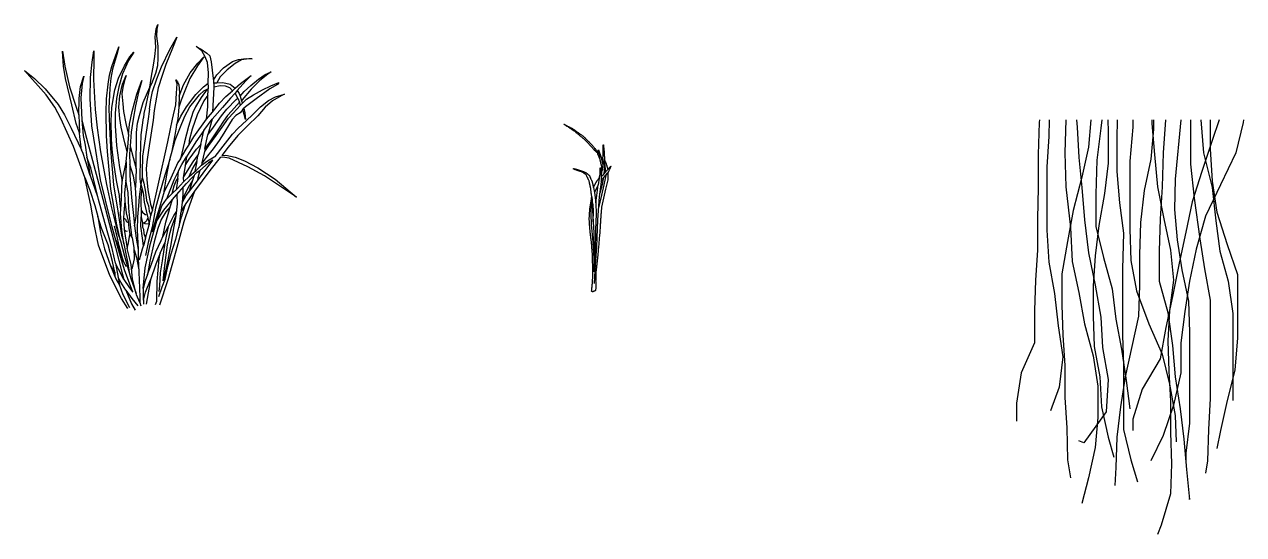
# Model space of a CAD drawing. Header units: feet. Extents: x 89 to 238, y -57 to 31.
# Drawn here: x 166.34 to 186.92, y -25.68 to -17.08 of the extents above; entities that cross this region are included whole.
import ezdxf

# ---------------------------------------------------------------- set-up
doc = ezdxf.new("R2010")
doc.units = ezdxf.units.FT
doc.header["$MEASUREMENT"] = 0
doc.layers.add('inner', color=1, linetype='Continuous')
doc.layers.add('outer', color=3, linetype='Continuous')

msp = doc.modelspace()

# ---------------------------------------------------------------- linework, layer by layer
at = {"layer": 'inner'}
for points in [[(169.436, -18.279), (169.446, -18.139), (169.44, -18.075)], [(169.53, -18.025), (169.535, -18.144)], [(169.532, -18.07), (169.586, -18.071)], [(168.95, -18.292), (168.943, -18.481)], [(169.423, -18.173), (169.444, -18.164)], [(169.852, -18.204), (169.896, -18.156)], [(169.929, -18.196), (169.894, -18.243)], [(169.98, -18.295), (170, -18.372)], [(169.938, -18.33), (169.968, -18.395)], [(170.016, -18.414), (169.984, -18.444)], [(170.023, -18.516), (170.043, -18.498)], [(167.258, -18.611), (167.26, -18.753), (167.265, -18.913)], [(167.304, -18.696), (167.331, -18.957), (167.361, -19.121), (167.39, -19.323), (167.422, -19.496), (167.449, -19.629), (167.572, -19.985)], [(169.365, -18.874), (169.508, -18.682)], [(169.412, -18.68), (169.514, -18.563)], [(168.904, -18.784), (168.875, -18.951), (168.822, -19.249)], [(168.092, -18.938), (168.083, -19.083), (168.07, -19.229)], [(168.125, -19.134), (168.109, -19.264), (168.118, -19.444)], [(168.97, -19.352), (169.068, -19.185), (169.112, -19.117)], [(169.317, -19.106), (169.271, -19.277)], [(169.384, -19.175), (169.436, -18.944)], [(167.449, -19.629), (167.328, -19.261), (167.299, -19.199)], [(168.016, -21.382), (167.928, -21.208), (167.877, -21.111), (167.816, -20.86), (167.694, -20.423), (167.585, -20.036), (167.457, -19.501), (167.39, -19.323)], [(168.936, -19.551), (168.996, -19.443), (169.072, -19.319)], [(169.335, -19.419), (169.381, -19.225)], [(176.034, -19.254), (176.051, -19.346)], [(176.074, -19.322), (176.085, -19.382), (176.104, -19.447)], [(168.056, -19.4), (168.049, -19.615), (168.049, -19.71)], [(168.221, -19.517), (168.216, -19.682), (168.214, -19.831)], [(168.79, -19.364), (168.709, -19.625), (168.619, -19.937), (168.548, -20.183), (168.493, -20.502), (168.427, -20.763), (168.379, -20.982)], [(168.574, -20.393), (168.688, -20.215), (168.864, -20.003), (169.076, -19.766), (169.256, -19.575), (169.3, -19.544)], [(169.048, -19.463), (169.019, -19.668)], [(169.117, -19.649), (169.234, -19.545), (169.329, -19.458)], [(169.246, -19.397), (169.212, -19.565)], [(176.187, -19.528), (176.148, -19.57), (176.091, -19.637), (176.076, -19.65)], [(176.085, -19.382), (176.105, -19.404)], [(176.104, -19.352), (176.105, -19.404), (176.102, -19.49), (176.089, -19.547)], [(176.131, -19.373), (176.13, -19.488), (176.12, -19.603)], [(176.13, -19.436), (176.143, -19.52), (176.148, -19.57)], [(167.359, -19.667), (167.441, -19.881), (167.526, -20.136), (167.579, -20.325)], [(167.963, -20.204), (167.976, -20.017), (167.979, -19.846), (167.988, -19.724)], [(168.327, -19.657), (168.352, -19.763), (168.381, -19.912), (168.396, -20.052), (168.433, -20.145), (168.441, -20.232), (168.473, -20.308)], [(169.02, -19.739), (168.922, -19.852), (168.83, -19.933)], [(168.929, -19.682), (168.901, -19.87)], [(169.003, -20.081), (169.068, -19.966), (169.182, -19.823), (169.259, -19.72)], [(169.173, -19.715), (169.118, -19.808), (169.051, -19.934), (169.007, -20.043)], [(169.202, -19.632), (169.173, -19.715), (169.111, -19.912)], [(176.076, -19.639), (176.071, -19.737), (176.041, -19.992), (176.014, -20.376), (175.994, -20.835), (175.973, -21.133), (175.958, -21.453)], [(176.04, -19.677), (176.022, -19.787)], [(176.15, -19.629), (176.119, -19.791), (176.079, -19.964), (176.028, -20.179)], [(176.105, -19.686), (176.088, -19.784), (176.049, -19.929)], [(176.071, -19.737), (176.097, -19.698), (176.119, -19.666), (176.187, -19.586)], [(168.305, -19.78), (168.275, -19.989), (168.262, -20.145), (168.244, -20.329), (168.24, -20.553), (168.256, -20.878)], [(168.305, -19.78), (168.318, -19.837)], [(168.695, -19.902), (168.617, -20.17), (168.539, -20.423), (168.496, -20.589)], [(168.911, -19.95), (168.918, -20.107), (168.895, -20.311), (168.85, -20.552), (168.808, -20.795), (168.739, -21.138), (168.679, -21.406), (168.706, -21.15), (168.754, -20.798), (168.795, -20.59), (168.82, -20.506), (168.895, -20.311)], [(169.211, -19.895), (169.121, -20.023), (169.064, -20.101), (168.988, -20.219), (168.972, -20.27), (168.944, -20.505)], [(168.988, -20.219), (169.003, -20.081), (169.015, -19.947), (169.018, -19.83)], [(175.943, -19.834), (175.962, -19.919)], [(168.34, -21.534), (168.376, -21.187), (168.467, -20.778), (168.574, -20.393), (168.658, -20.14), (168.735, -20.03)], [(168.604, -21.669), (168.661, -21.51), (168.711, -21.379), (168.76, -21.165), (168.816, -20.949), (168.892, -20.704), (168.988, -20.336), (169.053, -20.134), (169.064, -20.101)], [(168.796, -20.159), (168.835, -20.038)], [(175.923, -20.047), (175.889, -20.153)], [(175.906, -20.1), (175.9, -20.283), (175.907, -20.459), (175.93, -20.68), (175.94, -20.846), (175.95, -21.03)], [(175.915, -19.992), (175.923, -20.047)], [(175.985, -20.093), (175.988, -20.281), (175.978, -20.546), (175.972, -20.931), (175.974, -21.121)], [(168.383, -20.687), (168.442, -20.461), (168.473, -20.308), (168.499, -20.219)], [(168.904, -20.234), (168.858, -20.3), (168.762, -20.489), (168.671, -20.662)], [(168.011, -21.084), (167.939, -20.819), (167.895, -20.637), (167.86, -20.483)], [(168.196, -20.478), (168.226, -20.687), (168.256, -20.878), (168.259, -21.031), (168.267, -21.263), (168.278, -21.533)], [(168.762, -20.489), (168.709, -20.765), (168.66, -21.069), (168.63, -21.27), (168.615, -21.489), (168.607, -21.586)], [(175.939, -20.414), (175.95, -20.597), (175.952, -20.802), (175.948, -21.257)], [(167.878, -20.717), (167.965, -20.95), (168.011, -21.084), (168.053, -21.168)], [(167.957, -20.733), (168.028, -20.991), (168.107, -21.264)], [(168.017, -20.782), (168.049, -20.949), (168.084, -21.115), (168.107, -21.264), (168.131, -21.365), (168.221, -21.623), (168.164, -21.38), (168.141, -21.134), (168.07, -20.861)], [(168.155, -20.682), (168.186, -20.845), (168.192, -21.034), (168.148, -21.208)], [(168.626, -20.939), (168.709, -20.765)], [(168.188, -20.886), (168.23, -21.015), (168.266, -21.221)], [(168.278, -21.052), (168.332, -20.867), (168.346, -20.815)], [(167.791, -21.154), (167.878, -21.373), (167.94, -21.48)], [(167.877, -21.111), (167.92, -21.352), (167.94, -21.48), (167.998, -21.636), (168.111, -21.857)], [(167.864, -21.266), (167.864, -21.337)], [(168.047, -21.562), (167.967, -21.432), (167.92, -21.352)], [(168.415, -21.298), (168.377, -21.405), (168.34, -21.534), (168.339, -21.65), (168.349, -21.799)], [(168.345, -21.735), (168.382, -21.6), (168.465, -21.391)], [(168.278, -21.533), (168.283, -21.687), (168.286, -21.771), (168.304, -21.829)], [(168.286, -21.771), (168.23, -21.643), (168.221, -21.623)]]:
    msp.add_lwpolyline(points, dxfattribs=at)
at = {"layer": 'outer'}
for points in [[(168.081, -21.873), (167.974, -21.703), (167.779, -21.319), (167.585, -20.805), (167.514, -20.455), (167.46, -20.133), (167.359, -19.667), (167.167, -19.142), (166.952, -18.67), (166.85, -18.478), (166.703, -18.269), (166.336, -17.863), (166.506, -17.998), (166.687, -18.172), (166.908, -18.433), (167.013, -18.611), (167.126, -18.832), (167.299, -19.199), (167.271, -18.978), (167.265, -18.913), (167.211, -18.752), (167.137, -18.441), (167.032, -17.996), (166.997, -17.787), (166.98, -17.535), (167.019, -17.789), (167.1, -18.135), (167.211, -18.48), (167.258, -18.611), (167.26, -18.335), (167.286, -18.128), (167.339, -17.959), (167.312, -18.079), (167.287, -18.322), (167.304, -18.696), (167.387, -19), (167.488, -19.38), (167.595, -19.778), (167.704, -20.201), (167.872, -20.844), (167.98, -21.261), (168.016, -21.382), (168.11, -21.526), (168.165, -21.597), (168.028, -21.224), (167.929, -20.902), (167.817, -20.504), (167.705, -20.048), (167.621, -19.705), (167.541, -19.211), (167.474, -18.795), (167.449, -18.338), (167.451, -17.978), (167.479, -17.718), (167.51, -17.527), (167.508, -17.659), (167.502, -18.011), (167.529, -18.516), (167.564, -18.826), (167.624, -19.232), (167.72, -19.783), (167.807, -20.179), (167.915, -20.604), (167.957, -20.733), (167.894, -20.437), (167.841, -20.116), (167.795, -19.859), (167.766, -19.537), (167.738, -19.226), (167.723, -18.964), (167.717, -18.563), (167.721, -18.338), (167.751, -18.092), (167.775, -17.938), (167.812, -17.792), (167.931, -17.462), (167.895, -17.593), (167.825, -17.839), (167.795, -17.988), (167.779, -18.157), (167.76, -18.502), (167.771, -18.817), (167.795, -19.258), (167.842, -19.787), (167.912, -20.234), (167.976, -20.636), (167.996, -20.712), (168.017, -20.782), (167.984, -20.552), (167.96, -20.269), (167.963, -20.204), (167.949, -20.054), (167.941, -19.967), (167.894, -19.718), (167.842, -19.386), (167.817, -19.186), (167.805, -19.016), (167.799, -18.709), (167.811, -18.486), (167.862, -18.185), (167.928, -17.99), (168.027, -17.784), (168.118, -17.631), (168.185, -17.55), (168.096, -17.693), (167.995, -17.919), (167.931, -18.136), (167.893, -18.334), (167.867, -18.578), (167.871, -18.793), (167.892, -19.127), (167.944, -19.499), (167.988, -19.724), (168.049, -19.44), (168.056, -19.4), (168.07, -19.229), (168.034, -19.082), (167.973, -18.814), (167.946, -18.669), (167.931, -18.477), (167.949, -18.289), (167.99, -18.094), (168.055, -17.945), (168.025, -18.03), (167.996, -18.145), (167.983, -18.255), (167.997, -18.425), (168.012, -18.55), (168.047, -18.755), (168.092, -18.938), (168.113, -18.768), (168.157, -18.55), (168.236, -18.259), (168.319, -18.029), (168.264, -18.227), (168.214, -18.455), (168.171, -18.681), (168.138, -18.902), (168.125, -19.134), (168.221, -19.517), (168.228, -18.908), (168.244, -18.751), (168.277, -18.62), (168.339, -18.398), (168.452, -18.142), (168.481, -17.954), (168.518, -17.773), (168.536, -17.624), (168.553, -17.47), (168.547, -17.293), (168.562, -17.16), (168.589, -17.084), (168.575, -17.166), (168.569, -17.284), (168.587, -17.452), (168.592, -17.648), (168.583, -17.78), (168.551, -17.911), (168.485, -18.086), (168.452, -18.142)], [(168.446, -18.511), (168.473, -18.354), (168.501, -18.216), (168.57, -17.999), (168.651, -17.801), (168.794, -17.507), (168.912, -17.299), (168.838, -17.486), (168.724, -17.76), (168.66, -17.944), (168.596, -18.151), (168.564, -18.311), (168.528, -18.538), (168.51, -18.697), (168.43, -19.205), (168.406, -19.4), (168.394, -19.518), (168.403, -19.697), (168.422, -19.875), (168.467, -20.116), (168.499, -20.219)], [(168.499, -20.219), (168.594, -19.792), (168.757, -19.066), (168.837, -18.68), (168.894, -18.437), (168.905, -18.243), (168.917, -18.083), (168.894, -18.019), (168.922, -18.053), (168.942, -18.1), (168.953, -18.229), (168.95, -18.292), (169.023, -18.104), (169.133, -17.899), (169.265, -17.737), (169.364, -17.632), (169.259, -17.78), (169.13, -17.998), (169.033, -18.233), (168.981, -18.36), (168.943, -18.481), (168.926, -18.673), (168.904, -18.784), (168.979, -18.629), (169.072, -18.474), (169.232, -18.264), (169.359, -18.139), (169.44, -18.075), (169.445, -17.903), (169.425, -17.728), (169.39, -17.633), (169.331, -17.532), (169.238, -17.458), (169.32, -17.501), (169.416, -17.568), (169.466, -17.614), (169.489, -17.715), (169.526, -17.993), (169.53, -18.025), (169.588, -17.936), (169.7, -17.817), (169.85, -17.711), (169.952, -17.676), (170.078, -17.658), (170.182, -17.664), (170.128, -17.666), (170.003, -17.683), (169.896, -17.741), (169.76, -17.848), (169.644, -17.97), (169.586, -18.071), (169.686, -18.065), (169.81, -18.093), (169.896, -18.156), (169.987, -18.08), (170.165, -17.945), (170.081, -18.028), (169.972, -18.146), (169.929, -18.196), (169.964, -18.249), (169.98, -18.295), (170.048, -18.217), (170.161, -18.111), (170.287, -18.008), (170.401, -17.926), (170.505, -17.882), (170.444, -17.923), (170.311, -18.032), (170.165, -18.178), (170.012, -18.355), (170, -18.372), (170.016, -18.414), (170.086, -18.346), (170.204, -18.269), (170.356, -18.186), (170.499, -18.118), (170.631, -18.063), (170.607, -18.095), (170.482, -18.17), (170.25, -18.336), (170.092, -18.459), (170.043, -18.498), (170.056, -18.575), (170.071, -18.685), (170.023, -18.516), (169.978, -18.572), (169.905, -18.619), (169.842, -18.689), (169.799, -18.758), (169.704, -18.915), (169.622, -19.043), (169.524, -19.179), (169.407, -19.33), (169.335, -19.419), (169.329, -19.458), (169.43, -19.384), (169.543, -19.318), (169.56, -19.31), (169.693, -19.139), (169.851, -18.937), (169.946, -18.831), (170.085, -18.706), (170.188, -18.606), (170.325, -18.473), (170.457, -18.367), (170.577, -18.307), (170.725, -18.259), (170.67, -18.289), (170.524, -18.374), (170.403, -18.477), (170.275, -18.623), (170.103, -18.791), (169.942, -18.956), (169.774, -19.155), (169.669, -19.292), (169.738, -19.291), (169.896, -19.32), (170.055, -19.382), (170.277, -19.504), (170.57, -19.695), (170.931, -19.999), (170.627, -19.793), (170.388, -19.639), (170.109, -19.484), (169.795, -19.337), (169.682, -19.321), (169.64, -19.327), (169.467, -19.545), (169.211, -19.895), (169.119, -20.15), (169.028, -20.411), (168.891, -20.905), (168.756, -21.388), (168.62, -21.819)], [(168.452, -18.142), (168.416, -18.308), (168.388, -18.446), (168.352, -18.587), (168.346, -18.661)], [(168.446, -18.511), (168.42, -18.716), (168.363, -19.084), (168.333, -19.303), (168.323, -19.567), (168.327, -19.657), (168.305, -19.78), (168.293, -19.688), (168.294, -19.33), (168.309, -18.943), (168.346, -18.661)], [(183.475, -18.69), (183.47, -18.737), (183.454, -19.279), (183.454, -19.836), (183.438, -20.362), (183.438, -20.888), (183.407, -21.398), (183.391, -21.908), (183.391, -22.45), (183.167, -22.96), (183.088, -23.47), (183.088, -23.773)], [(183.638, -18.69), (183.63, -18.976), (183.598, -19.486), (183.598, -20.553), (183.63, -21.095), (183.725, -21.621), (183.789, -22.163), (183.869, -22.689), (183.805, -23.199), (183.662, -23.597)], [(184.34, -18.69), (184.3, -19.151), (184.188, -19.661), (184.044, -20.219), (183.949, -20.745), (183.853, -21.287), (183.853, -21.812), (183.869, -22.322), (183.901, -22.832), (183.901, -23.374), (183.933, -23.884), (183.949, -24.426), (183.997, -24.729)], [(183.916, -18.69), (183.901, -19.247), (183.917, -19.82), (183.997, -20.506), (184.028, -21.079), (184.14, -21.605), (184.236, -22.131), (184.379, -22.673), (184.459, -23.183), (184.459, -23.709), (184.411, -24.219), (184.3, -24.729), (184.188, -25.159)], [(184.101, -18.69), (184.108, -18.816), (184.14, -19.326), (184.188, -19.836), (184.236, -20.378), (184.3, -20.936), (184.411, -21.478), (184.507, -22.02), (184.539, -22.53), (184.634, -23.071), (184.602, -23.613), (184.22, -24.139), (184.14, -24.107)], [(184.628, -18.69), (184.634, -18.896), (184.634, -19.422), (184.571, -19.932), (184.475, -20.474), (184.411, -20.984), (184.379, -21.494), (184.379, -22.004), (184.395, -22.514), (184.491, -23.024), (184.523, -23.534), (184.634, -24.044), (184.73, -24.378)], [(184.529, -18.69), (184.507, -18.832), (184.443, -19.374), (184.427, -19.948), (184.427, -20.49), (184.555, -21.016), (184.698, -21.542), (184.762, -22.051), (184.858, -22.561), (184.937, -23.087), (185.001, -23.565)], [(185.4, -18.69), (185.4, -18.848), (185.352, -19.358), (185.24, -19.884), (185.177, -20.426), (185.161, -20.968), (185.161, -21.478), (185.145, -22.004), (185.033, -22.514), (184.921, -23.024), (184.842, -23.534), (184.778, -24.044), (184.762, -24.553), (184.746, -24.856)], [(184.787, -18.69), (184.778, -19.008), (184.778, -19.565), (184.826, -20.091), (184.89, -20.601), (184.874, -21.207), (184.874, -22.322), (184.89, -22.832), (184.89, -23.916), (185.017, -24.426), (185.129, -24.793)], [(185.052, -18.69), (185.049, -18.816), (185.001, -19.39), (185.001, -20.538), (185.017, -21.063), (185.113, -21.573), (185.32, -22.131), (185.543, -22.641), (185.671, -23.151), (185.767, -23.677), (185.783, -24.123)], [(186.505, -18.69), (186.388, -19.04), (186.213, -19.565), (186.054, -20.075), (185.942, -20.585), (185.83, -21.111), (185.719, -21.669), (185.607, -22.195), (185.511, -22.721), (185.208, -23.231), (185.049, -23.741), (185.049, -23.932)], [(186.92, -18.69), (186.915, -18.737), (186.787, -19.247), (186.532, -19.789), (186.277, -20.314), (186.117, -20.872), (186.006, -21.414), (185.926, -21.924), (185.862, -22.45), (185.862, -22.96), (185.735, -23.502), (185.559, -24.012), (185.352, -24.442)], [(185.368, -18.69), (185.368, -18.753), (185.416, -19.279), (185.464, -19.82), (185.575, -20.362), (185.687, -20.888), (185.735, -21.398), (185.671, -21.908), (185.639, -22.418), (185.655, -22.928), (185.687, -23.438), (185.687, -23.964), (185.703, -24.49), (185.687, -25), (185.527, -25.526), (185.464, -25.685)], [(185.603, -18.69), (185.559, -19.247), (185.543, -19.82), (185.511, -20.362), (185.495, -20.904), (185.495, -21.414), (185.639, -21.94), (185.719, -22.498), (185.767, -23.024), (185.846, -23.565), (185.91, -24.075), (185.958, -24.585), (186.006, -25.095), (186.006, -25.079)], [(185.858, -18.69), (185.767, -19.693), (185.751, -20.203), (185.798, -20.713), (185.878, -21.223), (185.99, -21.749), (186.006, -22.275), (186.006, -23.804), (185.942, -24.314), (185.942, -24.442)], [(186.022, -18.69), (186.022, -19.438), (186.085, -20.012), (186.181, -20.697), (186.261, -21.207), (186.357, -21.733), (186.357, -23.39), (186.325, -23.916), (186.309, -24.442), (186.277, -24.649)], [(186.199, -18.69), (186.245, -19.247), (186.388, -19.836), (186.452, -20.394), (186.516, -20.904), (186.66, -21.414), (186.739, -21.956), (186.739, -23.422)], [(186.357, -18.69), (186.357, -19.183), (186.388, -19.725), (186.468, -20.251), (186.644, -20.793), (186.819, -21.302), (186.819, -22.37), (186.771, -22.912), (186.644, -23.422), (186.532, -23.932), (186.468, -24.235)], [(176.187, -19.586), (176.187, -19.706), (176.145, -19.862), (176.123, -19.965), (176.08, -20.167)], [(168.318, -19.837), (168.305, -20.004), (168.307, -20.326), (168.329, -20.437), (168.331, -20.504), (168.348, -20.536), (168.353, -20.608), (168.383, -20.687), (168.346, -20.815), (168.329, -20.686), (168.301, -20.484), (168.307, -20.326)], [(168.318, -19.837), (168.344, -19.921), (168.356, -20.082), (168.393, -20.228), (168.423, -20.347), (168.437, -20.42), (168.442, -20.461)], [(168.034, -20.064), (168.017, -20.254), (168.011, -20.356), (168.023, -20.543), (168.07, -20.861), (168.09, -20.793), (168.107, -20.698), (168.115, -20.625)], [(168.011, -20.356), (168.027, -20.357), (168.042, -20.369), (168.056, -20.402), (168.076, -20.422), (168.089, -20.413)], [(168.306, -20.213), (168.33, -20.247), (168.375, -20.286), (168.391, -20.29)], [(168.423, -20.347), (168.398, -20.395), (168.37, -20.426)], [(168.023, -20.543), (168.045, -20.562), (168.065, -20.569), (168.08, -20.564)], [(168.325, -20.416), (168.371, -20.442), (168.44, -20.445)], [(168.37, -20.426), (168.352, -20.432)], [(168.55, -21.806), (168.572, -21.749), (168.578, -21.417), (168.609, -21.038), (168.626, -20.939), (168.555, -21.127), (168.465, -21.391), (168.426, -21.612), (168.392, -21.803)], [(168.047, -21.562), (168.144, -21.793), (168.205, -21.903)], [(168.047, -21.562), (168.152, -21.706), (168.252, -21.828)]]:
    msp.add_lwpolyline(points, dxfattribs=at)
for points in [[(169.423, -18.173), (169.322, -18.318), (169.226, -18.474), (169.181, -18.569), (169.105, -18.806), (169.037, -19.066), (168.97, -19.352), (168.929, -19.414), (168.785, -19.728), (168.695, -19.902), (168.736, -19.653), (168.79, -19.364), (168.883, -19.033), (168.958, -18.838), (169.043, -18.631), (169.132, -18.476), (169.223, -18.356), (169.295, -18.27), (169.366, -18.206)], [(169.436, -18.279), (169.366, -18.375), (169.253, -18.607), (169.169, -18.848), (169.12, -19.039), (169.112, -19.117), (169.198, -18.977), (169.412, -18.68), (169.435, -18.471)], [(169.508, -18.682), (169.469, -18.821), (169.436, -18.944), (169.531, -18.818), (169.666, -18.625), (169.755, -18.515), (169.909, -18.351), (169.938, -18.33), (169.894, -18.243), (169.815, -18.329), (169.681, -18.482)], [(169.535, -18.144), (169.514, -18.563), (169.633, -18.413), (169.74, -18.297), (169.852, -18.204), (169.807, -18.153), (169.732, -18.123), (169.642, -18.119)], [(169.968, -18.395), (169.833, -18.548), (169.765, -18.622), (169.699, -18.716), (169.627, -18.83), (169.454, -19.082), (169.384, -19.175), (169.381, -19.225), (169.453, -19.123), (169.573, -18.956), (169.678, -18.818), (169.783, -18.667), (169.861, -18.58), (169.984, -18.444)], [(169.365, -18.874), (169.23, -19.062), (169.072, -19.319), (169.048, -19.463), (169.118, -19.354), (169.244, -19.185), (169.317, -19.106)], [(169.271, -19.277), (169.18, -19.398), (169.03, -19.643), (169.019, -19.668), (169.02, -19.739), (169.117, -19.649), (169.167, -19.532), (169.246, -19.397)], [(168.118, -19.444), (168.115, -19.633), (168.142, -20.001), (168.185, -20.355), (168.196, -20.478), (168.223, -20.322), (168.221, -20.031), (168.214, -19.831), (168.178, -19.64)], [(168.936, -19.551), (168.861, -19.708), (168.735, -20.03), (168.83, -19.933), (168.864, -19.805), (168.9, -19.723), (168.929, -19.682)], [(169.3, -19.544), (169.266, -19.669), (169.259, -19.72), (169.353, -19.59), (169.519, -19.374), (169.444, -19.418)], [(168.049, -19.71), (168.026, -19.924), (168.034, -20.064), (168.053, -20.259), (168.088, -20.4), (168.097, -20.52), (168.115, -20.625), (168.155, -20.682), (168.127, -20.461), (168.098, -20.181), (168.086, -19.917)], [(176.022, -19.787), (175.97, -19.887), (175.962, -19.915), (175.985, -20.093), (175.998, -19.966)], [(168.796, -20.159), (168.725, -20.246), (168.643, -20.372), (168.589, -20.527), (168.526, -20.75), (168.455, -21.073), (168.415, -21.298), (168.481, -21.127), (168.556, -20.92), (168.644, -20.726), (168.671, -20.662), (168.724, -20.417), (168.773, -20.243)], [(175.923, -20.047), (175.93, -20.219), (175.939, -20.414), (175.943, -20.234), (175.937, -20.123)], [(167.579, -20.325), (167.624, -20.595), (167.689, -20.87), (167.791, -21.154), (167.864, -21.266), (167.824, -21.082), (167.75, -20.802), (167.638, -20.519)]]:
    msp.add_lwpolyline(points, close=True, dxfattribs=at)
msp.add_open_spline([(176.08, -20.167), (176.07, -20.289), (176.051, -20.581), (176.017, -20.97), (175.987, -21.238), (175.981, -21.397), (175.981, -21.562), (175.967, -21.578), (175.925, -21.593), (175.912, -21.582), (175.926, -21.448), (175.934, -21.31), (175.928, -20.984), (175.912, -20.778), (175.884, -20.544), (175.872, -20.364), (175.882, -20.199), (175.911, -20.014), (175.915, -19.992), (175.896, -19.841), (175.87, -19.722), (175.819, -19.616), (175.751, -19.571), (175.61, -19.525), (175.605, -19.514), (175.679, -19.532), (175.812, -19.58), (175.874, -19.629), (175.922, -19.739), (175.943, -19.834), (175.996, -19.733), (176.04, -19.677), (176.054, -19.627), (176.059, -19.497), (176.069, -19.541), (176.076, -19.639), (176.089, -19.547), (176.084, -19.479), (176.051, -19.346), (176.01, -19.252), (175.8, -19.03), (175.633, -18.892), (175.443, -18.765), (175.587, -18.839), (175.766, -18.963), (175.916, -19.113), (176.034, -19.254), (176.027, -19.198), (176.074, -19.322), (176.104, -19.352), (176.11, -19.11), (176.122, -19.213), (176.131, -19.373), (176.155, -19.426), (176.187, -19.528)], degree=1, knots=[22.293372, 22.293372, 22.378523, 22.582545, 22.854123, 23.042159, 23.152723, 23.267898, 23.282141, 23.313369, 23.325257, 23.419469, 23.515785, 23.742487, 23.886908, 24.050686, 24.176283, 24.291654, 24.421969, 24.437785, 24.543581, 24.628895, 24.711007, 24.767189, 24.870455, 24.879544, 24.932617, 25.03119, 25.086632, 25.170075, 25.23812, 25.31751, 25.367661, 25.403491, 25.494336, 25.525721, 25.59431, 25.659271, 25.706139, 25.80177, 25.954636, 26.087981, 26.239073, 26.398306, 26.51099, 26.663089, 26.820358, 26.940396, 26.979972, 27.07279, 27.101996, 27.270358, 27.342084, 27.433163, 27.477576, 27.568498, 27.568498], dxfattribs=at)
for points in [[(176.242, -19.471), (176.187, -19.586)], [(176.187, -19.528), (176.242, -19.471)]]:
    msp.add_open_spline(points, degree=1, dxfattribs=at)

doc.saveas('drawing.dxf')
